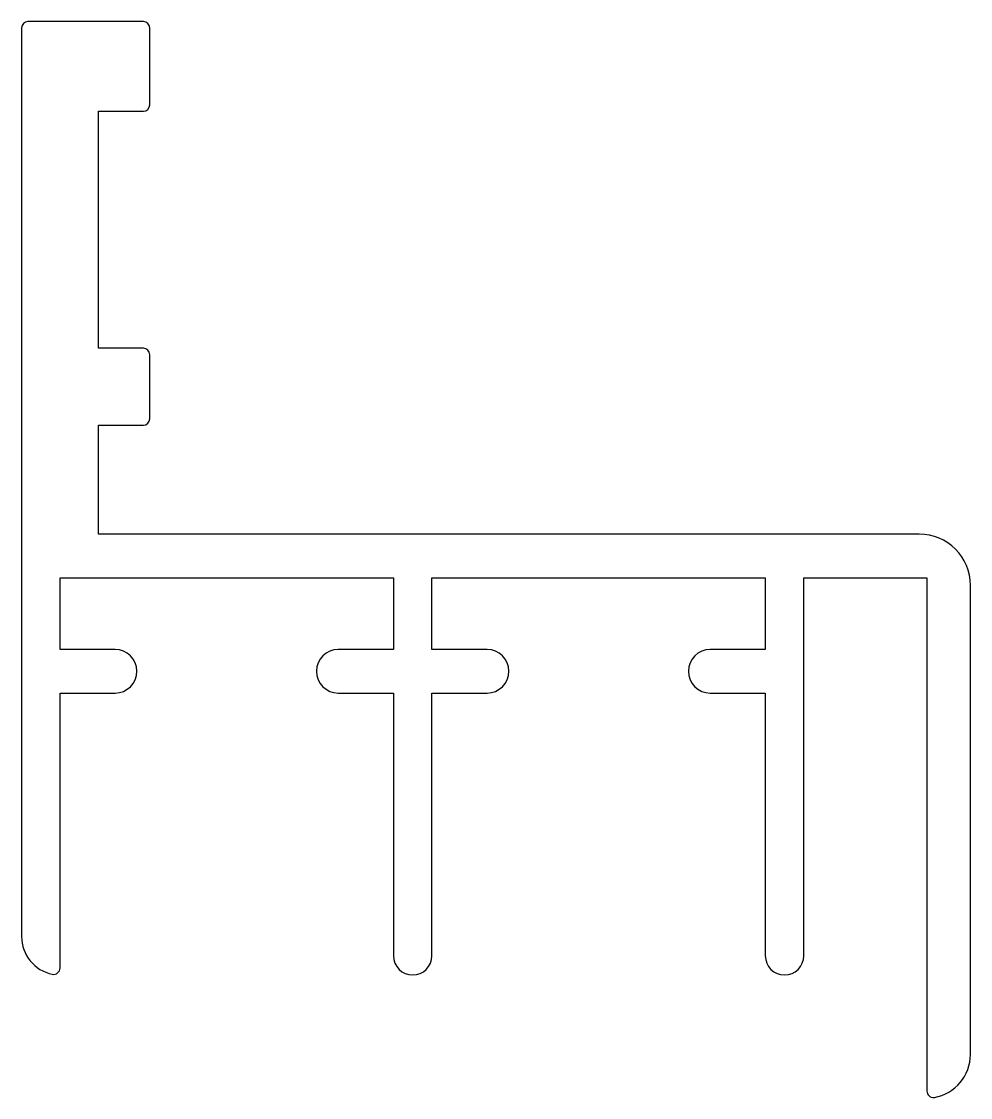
# Model space of a CAD drawing. Extents: x 1065.9 to 1102.9, y 292.9 to 334.9.
import ezdxf

# ---------------------------------------------------------------- set-up
doc = ezdxf.new("R2010")
doc.units = 0
doc.layers.get('0').update_dxf_attribs({"linetype": 'CONTINUOUS'})

msp = doc.modelspace()

# ---------------------------------------------------------------- linework, layer by layer
for p, q in [((1065.903, 334.633), (1065.903, 299.183)), ((1070.653, 334.883), (1066.153, 334.883)), ((1070.903, 331.633), (1070.903, 334.633)), ((1068.903, 322.133), (1068.903, 331.383)), ((1068.903, 331.383), (1070.653, 331.383)), ((1070.653, 322.133), (1068.903, 322.133)), ((1070.903, 319.383), (1070.903, 321.883)), ((1068.903, 314.883), (1068.903, 319.133)), ((1068.903, 319.133), (1070.653, 319.133)), ((1100.903, 314.883), (1068.903, 314.883)), ((1067.403, 313.183), (1080.403, 313.183)), ((1067.403, 310.383), (1067.403, 313.183)), ((1080.403, 313.183), (1080.403, 310.383)), ((1081.903, 313.183), (1094.903, 313.183)), ((1081.903, 310.383), (1081.903, 313.183)), ((1094.903, 313.183), (1094.903, 310.383)), ((1096.403, 313.183), (1101.203, 313.183)), ((1096.403, 298.433), (1096.403, 313.183)), ((1101.203, 313.183), (1101.203, 293.154)), ((1102.903, 294.583), (1102.903, 312.883)), ((1069.553, 310.383), (1067.403, 310.383)), ((1080.403, 310.383), (1078.253, 310.383)), ((1084.053, 310.383), (1081.903, 310.383)), ((1094.903, 310.383), (1092.753, 310.383)), ((1067.403, 297.958), (1067.403, 308.683)), ((1067.403, 308.683), (1069.553, 308.683)), ((1078.253, 308.683), (1080.403, 308.683)), ((1080.403, 308.683), (1080.403, 298.433)), ((1081.903, 308.683), (1084.053, 308.683)), ((1081.903, 298.433), (1081.903, 308.683)), ((1092.753, 308.683), (1094.903, 308.683)), ((1094.903, 308.683), (1094.903, 298.433))]:
    msp.add_line(p, q)
for centre, radius, start, end in [((1066.153, 334.633), 0.25, 90, 180), ((1070.653, 334.633), 0.25, 0, 90), ((1070.653, 331.633), 0.25, 270, 0), ((1070.653, 321.883), 0.25, 0, 90), ((1070.653, 319.383), 0.25, 270, 0), ((1100.903, 312.883), 2, 0, 90), ((1069.553, 309.533), 0.85, 270, 90), ((1078.253, 309.533), 0.85, 90, 270), ((1084.053, 309.533), 0.85, 270, 90), ((1092.753, 309.533), 0.85, 90, 270), ((1067.403, 299.183), 1.5, 180, 258.463), ((1081.153, 298.433), 0.75, 180, 0), ((1095.653, 298.433), 0.75, 180, 0), ((1067.153, 297.958), 0.25, 258.463, 0), ((1101.203, 294.583), 1.7, 279.9282, 0), ((1101.453, 293.154), 0.25, 180, 279.9282)]:
    msp.add_arc(centre, radius, start, end)

doc.saveas('drawing.dxf')
